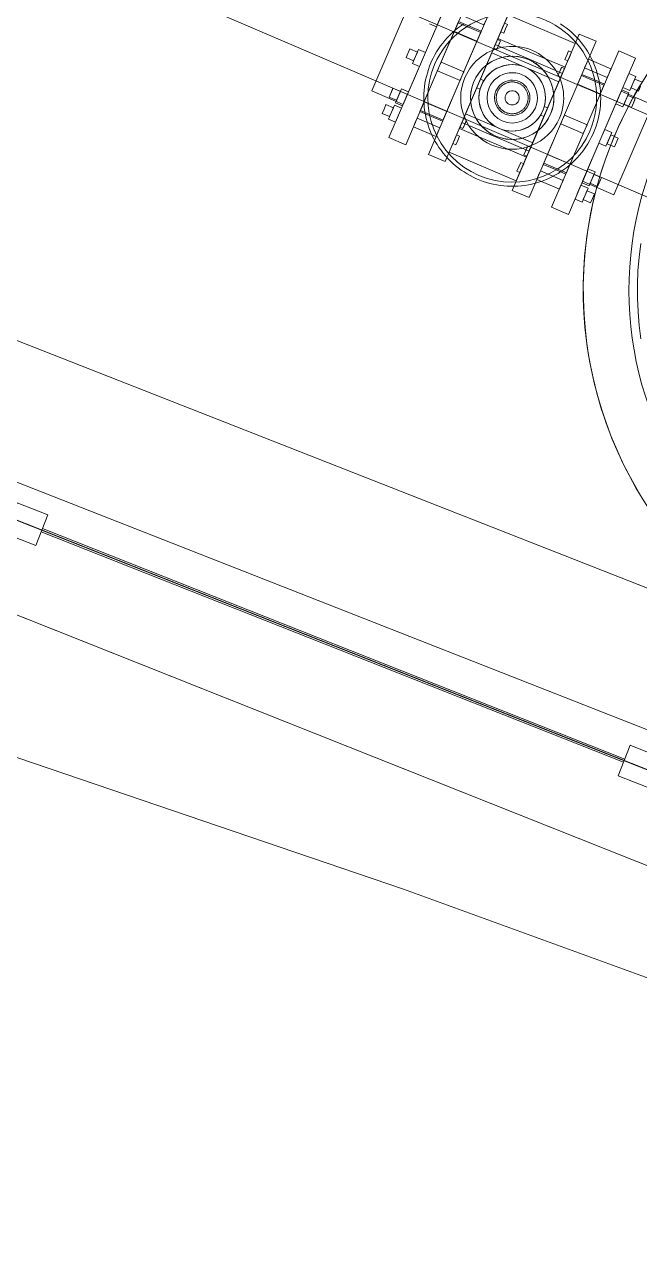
# Model space of a CAD drawing. Header units: metres. Extents: x -207 to 292, y -187 to 169.
# Drawn here: x -47.298 to -46.365, y -79.138 to -77.274 of the extents above; entities that cross this region are included whole.
import ezdxf

# ---------------------------------------------------------------- set-up
doc = ezdxf.new("R2010")
doc.units = ezdxf.units.M
for name, color, linetype, lineweight in [('A-FLOR', 7, 'Continuous', 9), ('A-GLAZ-CWMG', 7, 'Continuous', 9), ('C-TOPO', 7, 'Continuous', 9), ('C-TOPO-MINR', 7, 'Continuous', 9), ('CERCO INTERIOR', 7, 'Continuous', 9), ('M-EQPM', 7, 'Continuous', 9)]:
    doc.layers.add(name, color=color, linetype=linetype, lineweight=lineweight)
doc.layers.add('PR10-ARQ-PL-001-Emplazamiento-C-1_dwg', color=7, linetype='Continuous', lineweight=9, true_color=0x767676)

# ---------------------------------------------------------------- blocks, each defined once
blk = doc.blocks.new('Circular Mullion - 5mm-2127248-PLANTA EMPLAZAMIENTO ACTUALIZADO')
at = {"layer": 'A-GLAZ-CWMG'}
for p, q in [((-107.6478, -45.3968), (-107.9974, -46.2801)), ((-107.6455, -45.3977), (-107.9951, -46.281)), ((-107.9951, -46.281), (-107.6455, -45.3977)), ((-107.9927, -46.2819), (-107.6432, -45.3986)), ((-107.6455, -45.3977), (-107.6478, -45.3968)), ((-107.6432, -45.3986), (-107.6455, -45.3977)), ((-107.9974, -46.2801), (-107.9951, -46.281)), ((-107.9951, -46.281), (-107.9927, -46.2819))]:
    blk.add_line(p, q, dxfattribs=at)
blk = doc.blocks.new('Rectangular Mullion - 50 x 50 mm-2128568-PLANTA EMPLAZAMIENTO ACTUALIZADO')
at = {"layer": 'A-GLAZ-CWMG'}
for p, q in [((0.025, 0.025), (-0.025, 0.025)), ((-0.025, 0.025), (-0.025, -0.025)), ((0.025, -0.025), (0.025, 0.025)), ((-0.025, -0.025), (0.025, -0.025))]:
    blk.add_line(p, q, dxfattribs=at)
blk = doc.blocks.new('Rectangular Mullion - 50 x 50 mm-2128569-PLANTA EMPLAZAMIENTO ACTUALIZADO')
at = {"layer": 'A-GLAZ-CWMG'}
for p, q in [((-0.025, -0.025), (-0.025, 0.025)), ((-0.025, 0.025), (0.025, 0.025)), ((0.025, 0.025), (0.025, -0.025)), ((0.025, -0.025), (-0.025, -0.025))]:
    blk.add_line(p, q, dxfattribs=at)
blk = doc.blocks.new('M_Tanque Conico - M_Tanque Conico-2178119-PLANTA EMPLAZAMIENTO ACTUALIZADO')
at = {"layer": 'M-EQPM', "flags": 128}
for points in [[(-0.5611, 0.2167), (-0.5693, 0.1941), (-0.5766, 0.1712), (-0.583, 0.148), (-0.5884, 0.1246), (-0.5929, 0.1009), (-0.5965, 0.0771), (-0.5991, 0.0532), (-0.6008, 0.0292), (-0.6014, 0.0052), (-0.6015, 0)], [(-0.6015, 0), (-0.601, -0.0241), (-0.5995, -0.0481), (-0.5971, -0.072), (-0.5938, -0.0958), (-0.5895, -0.1195), (-0.5842, -0.143), (-0.578, -0.1662), (-0.5709, -0.1892), (-0.5629, -0.2119), (-0.554, -0.2342), (-0.5442, -0.2562), (-0.5335, -0.2777), (-0.522, -0.2989), (-0.5096, -0.3195), (-0.4964, -0.3396), (-0.4824, -0.3592), (-0.4677, -0.3782), (-0.4522, -0.3966), (-0.436, -0.4144), (-0.419, -0.4315), (-0.4015, -0.4479), (-0.3832, -0.4636), (-0.3644, -0.4785)], [(-0.5043, -0.1234), (-0.499, -0.1435), (-0.4929, -0.1633), (-0.4859, -0.1829), (-0.4782, -0.2022), (-0.4698, -0.2212), (-0.4605, -0.2398), (-0.4506, -0.258)]]:
    blk.add_lwpolyline(points, dxfattribs=at)
at = {"layer": 'M-EQPM'}
for radius, start, end in [(0.6015, 158.8813, 180), (0.6015, 180, 246.1187), (0.5321, 180, 242.8199)]:
    blk.add_arc((0, 0), radius, start, end, dxfattribs=at)
blk = doc.blocks.new('M_Sistema Valvulas - M_Sistema Valvulas-2206959-PLANTA EMPLAZAMIENTO ACTUALIZADO')
at = {"layer": 'M-EQPM'}
for p, q in [((-0.1481, 0), (-0.1481, 0.1291)), ((-0.1204, 0), (-0.1204, 0.1291)), ((-0.0831, 0), (-0.0831, 0.1291)), ((-0.0554, 0), (-0.0554, 0.1291)), ((0.0554, 0.1135), (-0.0554, 0.1135)), ((-0.0554, 0.1135), (-0.0554, -0.1135)), ((0.0831, 0.1291), (0.0554, 0.1291)), ((0.0554, 0), (0.0554, 0.1291)), ((0.0554, -0.1135), (0.0554, 0.1135)), ((0.0831, 0), (0.0831, 0.1291)), ((0.1481, 0.1291), (0.1204, 0.1291)), ((0.1204, 0), (0.1204, 0.1291)), ((0.1481, 0), (0.1481, 0.1291)), ((-0.0504, 0.0994), (-0.0554, 0.0994)), ((-0.0554, 0.0994), (-0.0554, 0.0922)), ((-0.0504, 0.0922), (-0.0504, 0.0994)), ((0.0554, 0.0994), (0.0504, 0.0994)), ((0.0504, 0.0994), (0.0504, 0.0922)), ((0.0554, 0.0922), (0.0554, 0.0994)), ((0.1204, 0.0994), (0.0831, 0.0994)), ((0.0831, 0.0994), (0.0831, 0.0922)), ((0.1204, 0.0922), (0.1204, 0.0994)), ((0.1597, 0.1037), (0.1481, 0.1037)), ((0.1481, 0.1037), (0.1481, 0.0922)), ((0.1597, 0.0922), (0.1597, 0.1037)), ((0.172, 0.0994), (0.1597, 0.0994)), ((0.1597, 0.0994), (0.1597, 0.0922)), ((-0.1481, 0.0571), (-0.1481, 0.0767)), ((-0.1481, 0.0571), (-0.1481, 0.0767)), ((-0.1204, 0.085), (-0.0831, 0.085)), ((-0.0831, 0.085), (-0.0831, 0.0922)), ((-0.0554, 0.0922), (-0.0554, 0.085)), ((-0.0554, 0.085), (-0.0504, 0.085)), ((-0.0504, 0.085), (-0.0504, 0.0922)), ((0.0504, 0.0922), (0.0504, 0.085)), ((0.0504, 0.085), (0.0554, 0.085)), ((0.0554, 0.085), (0.0554, 0.0922)), ((0.0831, 0.0922), (0.0831, 0.085)), ((0.0831, 0.085), (0.1204, 0.085)), ((0.1204, 0.085), (0.1204, 0.0922)), ((0.1481, 0.0922), (0.1481, 0.0807)), ((0.1481, 0.0807), (0.1597, 0.0807)), ((0.1597, 0.0767), (0.1481, 0.0767)), ((0.1597, 0.0767), (0.1481, 0.0767)), ((0.1481, 0.0767), (0.1481, 0.0571)), ((0.1481, 0.0767), (0.1481, 0.0571)), ((0.1597, 0.0807), (0.1597, 0.0922)), ((0.1597, 0.0922), (0.1597, 0.085)), ((0.1597, 0.085), (0.172, 0.085)), ((0.1597, 0.0571), (0.1597, 0.0767)), ((0.1597, 0.0571), (0.1597, 0.0767)), ((0.172, 0.085), (0.172, 0.0922)), ((0.357, 0.0577), (-0.8012, 0.0577)), ((-0.1998, 0.0743), (-0.1998, 0)), ((-0.1481, 0), (-0.1481, 0.0743)), ((-0.1481, 0.0537), (-0.1481, 0.0733)), ((-0.1481, 0.0537), (-0.1481, 0.0733)), ((-0.1014, 0.0743), (-0.1204, 0.0743)), ((-0.1204, 0), (-0.1204, 0.0743)), ((-0.0831, 0.0724), (-0.1204, 0.0724)), ((-0.0831, 0.0724), (-0.1204, 0.0724)), ((-0.1204, 0.0724), (-0.1204, 0.0601)), ((-0.1204, 0.0724), (-0.1204, 0.0601)), ((-0.1204, 0.0703), (-0.1204, 0.058)), ((-0.1204, 0.0703), (-0.1204, 0.058)), ((-0.1204, 0.058), (-0.0831, 0.058)), ((-0.1204, 0.058), (-0.0831, 0.058)), ((-0.0831, 0.0743), (-0.1014, 0.0743)), ((-0.0831, 0), (-0.0831, 0.0743)), ((-0.0831, 0.0601), (-0.0831, 0.0724)), ((-0.0831, 0.0601), (-0.0831, 0.0724)), ((-0.0831, 0.058), (-0.0831, 0.0703)), ((-0.0831, 0.058), (-0.0831, 0.0703)), ((0.0554, 0.0743), (-0.0554, 0.0743)), ((-0.0554, 0), (-0.0554, 0.0743)), ((-0.0504, 0.0724), (-0.0554, 0.0724)), ((-0.0504, 0.0724), (-0.0554, 0.0724)), ((-0.0554, 0.0724), (-0.0554, 0.0601)), ((-0.0554, 0.0724), (-0.0554, 0.0601)), ((-0.0554, 0.0703), (-0.0554, 0.058)), ((-0.0554, 0.0703), (-0.0554, 0.058)), ((-0.0554, 0.0504), (-0.0554, 0.0642)), ((0.0554, 0.0642), (-0.0554, 0.0642)), ((-0.0554, 0.058), (-0.0504, 0.058)), ((-0.0554, 0.058), (-0.0504, 0.058)), ((-0.0504, 0.0601), (-0.0504, 0.0724)), ((-0.0504, 0.0601), (-0.0504, 0.0724)), ((-0.0504, 0.058), (-0.0504, 0.0703)), ((-0.0504, 0.058), (-0.0504, 0.0703)), ((0.0554, 0.0724), (0.0504, 0.0724)), ((0.0554, 0.0724), (0.0504, 0.0724)), ((0.0504, 0.0724), (0.0504, 0.0601)), ((0.0504, 0.0724), (0.0504, 0.0601)), ((0.0504, 0.0703), (0.0504, 0.058)), ((0.0504, 0.0703), (0.0504, 0.058)), ((0.0504, 0.058), (0.0554, 0.058)), ((0.0504, 0.058), (0.0554, 0.058)), ((0.0554, 0), (0.0554, 0.0743)), ((0.0554, 0.0601), (0.0554, 0.0724)), ((0.0554, 0.0601), (0.0554, 0.0724)), ((0.0554, 0.058), (0.0554, 0.0703)), ((0.0554, 0.058), (0.0554, 0.0703)), ((0.0554, 0.0642), (0.0554, 0.0504)), ((0.1032, 0.0743), (0.0831, 0.0743)), ((0.0831, 0), (0.0831, 0.0743)), ((0.1204, 0.0724), (0.0831, 0.0724)), ((0.1204, 0.0724), (0.0831, 0.0724)), ((0.0831, 0.0724), (0.0831, 0.0601)), ((0.0831, 0.0724), (0.0831, 0.0601)), ((0.0831, 0.0703), (0.0831, 0.058)), ((0.0831, 0.0703), (0.0831, 0.058)), ((0.0831, 0.058), (0.1204, 0.058)), ((0.0831, 0.058), (0.1204, 0.058)), ((0.1204, 0.0743), (0.1032, 0.0743)), ((0.1204, 0), (0.1204, 0.0743)), ((0.1204, 0.0601), (0.1204, 0.0724)), ((0.1204, 0.0601), (0.1204, 0.0724)), ((0.1204, 0.058), (0.1204, 0.0703)), ((0.1204, 0.058), (0.1204, 0.0703)), ((0.1998, 0.0743), (0.1481, 0.0743)), ((0.1481, 0), (0.1481, 0.0743)), ((0.1481, 0.0733), (0.1481, 0.0537)), ((0.1481, 0.0733), (0.1481, 0.0537)), ((0.1597, 0.0537), (0.1597, 0.0733)), ((0.1597, 0.0537), (0.1597, 0.0733)), ((0.172, 0.0724), (0.1597, 0.0724)), ((0.172, 0.0724), (0.1597, 0.0724)), ((0.1597, 0.0724), (0.1597, 0.0601)), ((0.1597, 0.0724), (0.1597, 0.0601)), ((0.1597, 0.0703), (0.1597, 0.058)), ((0.1597, 0.0703), (0.1597, 0.058)), ((0.1597, 0.058), (0.172, 0.058)), ((0.1597, 0.058), (0.172, 0.058)), ((0.172, 0.0601), (0.172, 0.0724)), ((0.172, 0.0601), (0.172, 0.0724)), ((0.172, 0.058), (0.172, 0.0703)), ((0.172, 0.058), (0.172, 0.0703)), ((0.1998, 0), (0.1998, 0.0743)), ((-0.1597, 0.0537), (-0.1481, 0.0537)), ((-0.1597, 0.0537), (-0.1481, 0.0537)), ((-0.0554, -0.0504), (-0.0554, 0.0504)), ((-0.0554, 0.0504), (0.0554, 0.0504)), ((0.0554, 0.0504), (0.0554, -0.0504)), ((0.1481, 0.0537), (0.1597, 0.0537)), ((0.1481, 0.0537), (0.1597, 0.0537)), ((-0.1998, 0), (-0.1998, -0.0743)), ((-0.1597, 0.0072), (-0.172, 0.0072)), ((-0.1597, 0.0072), (-0.172, 0.0072)), ((-0.172, 0.0072), (-0.172, -0.0072)), ((-0.172, 0.0072), (-0.172, -0.0072)), ((-0.172, 0.0072), (-0.172, -0.0072)), ((-0.172, 0.0072), (-0.172, -0.0072)), ((-0.1481, 0.0115), (-0.1597, 0.0115)), ((-0.1481, 0.0115), (-0.1597, 0.0115)), ((-0.1597, 0.0115), (-0.1597, -0.0115)), ((-0.1597, 0.0115), (-0.1597, -0.0115)), ((-0.1597, 0.0115), (-0.1597, -0.0115)), ((-0.1597, 0.0115), (-0.1597, -0.0115)), ((-0.1597, 0.0072), (-0.1597, -0.0072)), ((-0.1597, 0.0072), (-0.1597, -0.0072)), ((-0.1597, 0.0072), (-0.1597, -0.0072)), ((-0.1597, 0.0072), (-0.1597, -0.0072)), ((-0.1481, 0), (-0.1481, 0.0115)), ((-0.1481, 0), (-0.1481, 0.0115)), ((-0.1481, 0), (-0.1481, 0.0115)), ((-0.1481, 0), (-0.1481, 0.0115)), ((-0.1481, -0.1291), (-0.1481, 0)), ((-0.1481, -0.0115), (-0.1481, 0)), ((-0.1481, -0.0115), (-0.1481, 0)), ((-0.1481, -0.0743), (-0.1481, 0)), ((-0.0831, 0.0072), (-0.1204, 0.0072)), ((-0.0831, 0.0072), (-0.1204, 0.0072)), ((-0.1204, 0.0072), (-0.1204, 0)), ((-0.1204, 0.0072), (-0.1204, 0)), ((-0.1204, 0.0072), (-0.1204, 0)), ((-0.1204, 0.0072), (-0.1204, 0)), ((-0.1204, -0.0743), (-0.1204, 0)), ((-0.1204, 0), (-0.1204, -0.0072)), ((-0.1204, 0), (-0.1204, -0.0072)), ((-0.1204, -0.1291), (-0.1204, 0)), ((-0.0831, 0), (-0.0831, 0.0072)), ((-0.0831, 0), (-0.0831, 0.0072)), ((-0.0831, 0), (-0.0831, 0.0072)), ((-0.0831, 0), (-0.0831, 0.0072)), ((-0.0831, -0.1291), (-0.0831, 0)), ((-0.0831, -0.0072), (-0.0831, 0)), ((-0.0831, -0.0072), (-0.0831, 0)), ((-0.0831, -0.0743), (-0.0831, 0)), ((-0.0504, 0.0072), (-0.0554, 0.0072)), ((-0.0504, 0.0072), (-0.0554, 0.0072)), ((-0.0554, 0.0072), (-0.0554, 0)), ((-0.0554, 0.0072), (-0.0554, 0)), ((-0.0554, 0.0072), (-0.0554, 0)), ((-0.0554, 0.0072), (-0.0554, 0)), ((-0.0554, -0.0743), (-0.0554, 0)), ((-0.0554, 0), (-0.0554, -0.0072)), ((-0.0554, 0), (-0.0554, -0.0072)), ((-0.0554, -0.1291), (-0.0554, 0)), ((-0.0504, -0.0072), (-0.0504, 0.0072)), ((-0.0504, -0.0072), (-0.0504, 0.0072)), ((-0.0504, -0.0072), (-0.0504, 0.0072)), ((-0.0504, -0.0072), (-0.0504, 0.0072)), ((0.0554, 0.0072), (0.0504, 0.0072)), ((0.0554, 0.0072), (0.0504, 0.0072)), ((0.0504, 0.0072), (0.0504, -0.0072)), ((0.0504, 0.0072), (0.0504, -0.0072)), ((0.0504, 0.0072), (0.0504, -0.0072)), ((0.0504, 0.0072), (0.0504, -0.0072)), ((0.0554, 0), (0.0554, 0.0072)), ((0.0554, 0), (0.0554, 0.0072)), ((0.0554, 0), (0.0554, 0.0072)), ((0.0554, 0), (0.0554, 0.0072)), ((0.0554, -0.1291), (0.0554, 0)), ((0.0554, -0.0072), (0.0554, 0)), ((0.0554, -0.0072), (0.0554, 0)), ((0.0554, -0.0743), (0.0554, 0)), ((0.1204, 0.0072), (0.0831, 0.0072)), ((0.1204, 0.0072), (0.0831, 0.0072)), ((0.0831, 0.0072), (0.0831, 0)), ((0.0831, 0.0072), (0.0831, 0)), ((0.0831, 0.0072), (0.0831, 0)), ((0.0831, 0.0072), (0.0831, 0)), ((0.0831, -0.0743), (0.0831, 0)), ((0.0831, 0), (0.0831, -0.0072)), ((0.0831, 0), (0.0831, -0.0072)), ((0.0831, -0.1291), (0.0831, 0)), ((0.1204, 0), (0.1204, 0.0072)), ((0.1204, 0), (0.1204, 0.0072)), ((0.1204, 0), (0.1204, 0.0072)), ((0.1204, 0), (0.1204, 0.0072)), ((0.1204, -0.1291), (0.1204, 0)), ((0.1204, -0.0072), (0.1204, 0)), ((0.1204, -0.0072), (0.1204, 0)), ((0.1204, -0.0743), (0.1204, 0)), ((0.1597, 0.0115), (0.1481, 0.0115)), ((0.1597, 0.0115), (0.1481, 0.0115)), ((0.1481, 0.0115), (0.1481, 0)), ((0.1481, 0.0115), (0.1481, 0)), ((0.1481, 0.0115), (0.1481, 0)), ((0.1481, 0.0115), (0.1481, 0)), ((0.1481, -0.0743), (0.1481, 0)), ((0.1481, 0), (0.1481, -0.0115)), ((0.1481, 0), (0.1481, -0.0115)), ((0.1481, -0.1291), (0.1481, 0)), ((0.1597, -0.0115), (0.1597, 0.0115)), ((0.1597, -0.0115), (0.1597, 0.0115)), ((0.1597, -0.0115), (0.1597, 0.0115)), ((0.1597, -0.0115), (0.1597, 0.0115)), ((0.172, 0.0072), (0.1597, 0.0072)), ((0.172, 0.0072), (0.1597, 0.0072)), ((0.1597, 0.0072), (0.1597, -0.0072)), ((0.1597, 0.0072), (0.1597, -0.0072)), ((0.1597, 0.0072), (0.1597, -0.0072)), ((0.1597, 0.0072), (0.1597, -0.0072)), ((0.172, -0.0072), (0.172, 0.0072)), ((0.172, -0.0072), (0.172, 0.0072)), ((0.172, -0.0072), (0.172, 0.0072)), ((0.172, -0.0072), (0.172, 0.0072)), ((0.1998, -0.0743), (0.1998, 0)), ((-0.172, -0.0072), (-0.1597, -0.0072)), ((-0.172, -0.0072), (-0.1597, -0.0072)), ((-0.1597, -0.0115), (-0.1481, -0.0115)), ((-0.1597, -0.0115), (-0.1481, -0.0115)), ((-0.1481, -0.0115), (-0.1481, 0)), ((-0.1481, -0.0115), (-0.1481, 0)), ((-0.1204, 0), (-0.1204, -0.0072)), ((-0.1204, 0), (-0.1204, -0.0072)), ((-0.1204, -0.0072), (-0.0831, -0.0072)), ((-0.1204, -0.0072), (-0.0831, -0.0072)), ((-0.0831, -0.0072), (-0.0831, 0)), ((-0.0831, -0.0072), (-0.0831, 0)), ((-0.0554, 0), (-0.0554, -0.0072)), ((-0.0554, 0), (-0.0554, -0.0072)), ((-0.0554, -0.0072), (-0.0504, -0.0072)), ((-0.0554, -0.0072), (-0.0504, -0.0072)), ((0.0504, -0.0072), (0.0554, -0.0072)), ((0.0504, -0.0072), (0.0554, -0.0072)), ((0.0554, -0.0072), (0.0554, 0)), ((0.0554, -0.0072), (0.0554, 0)), ((0.0831, 0), (0.0831, -0.0072)), ((0.0831, 0), (0.0831, -0.0072)), ((0.0831, -0.0072), (0.1204, -0.0072)), ((0.0831, -0.0072), (0.1204, -0.0072)), ((0.1204, -0.0072), (0.1204, 0)), ((0.1204, -0.0072), (0.1204, 0)), ((0.1481, 0), (0.1481, -0.0115)), ((0.1481, 0), (0.1481, -0.0115)), ((0.1481, -0.0115), (0.1597, -0.0115)), ((0.1481, -0.0115), (0.1597, -0.0115)), ((0.1597, -0.0072), (0.172, -0.0072)), ((0.1597, -0.0072), (0.172, -0.0072)), ((-0.1481, -0.0537), (-0.1597, -0.0537)), ((-0.1481, -0.0537), (-0.1597, -0.0537)), ((-0.1597, -0.0537), (-0.1597, -0.0733)), ((-0.1597, -0.0537), (-0.1597, -0.0733)), ((-0.1481, -0.0733), (-0.1481, -0.0537)), ((-0.1481, -0.0733), (-0.1481, -0.0537)), ((-0.0554, -0.0642), (-0.0554, -0.0504)), ((-0.0554, -0.0504), (0.0554, -0.0504)), ((0.0554, -0.0504), (0.0554, -0.0642)), ((0.1597, -0.0537), (0.1481, -0.0537)), ((0.1597, -0.0537), (0.1481, -0.0537)), ((0.1481, -0.0537), (0.1481, -0.0733)), ((0.1481, -0.0537), (0.1481, -0.0733)), ((0.1597, -0.0733), (0.1597, -0.0537)), ((0.1597, -0.0733), (0.1597, -0.0537)), ((-0.8012, -0.0577), (0.357, -0.0577)), ((-0.1998, -0.0743), (-0.1481, -0.0743)), ((-0.1597, -0.058), (-0.172, -0.058)), ((-0.1597, -0.058), (-0.172, -0.058)), ((-0.172, -0.058), (-0.172, -0.0703)), ((-0.172, -0.058), (-0.172, -0.0703)), ((-0.172, -0.0601), (-0.172, -0.0724)), ((-0.172, -0.0601), (-0.172, -0.0724)), ((-0.172, -0.0724), (-0.1597, -0.0724)), ((-0.172, -0.0724), (-0.1597, -0.0724)), ((-0.1597, -0.0571), (-0.1597, -0.0767)), ((-0.1597, -0.0571), (-0.1597, -0.0767)), ((-0.1597, -0.058), (-0.1597, -0.0703)), ((-0.1597, -0.058), (-0.1597, -0.0703)), ((-0.1597, -0.0601), (-0.1597, -0.0724)), ((-0.1597, -0.0601), (-0.1597, -0.0724)), ((-0.1481, -0.0767), (-0.1481, -0.0571)), ((-0.1481, -0.0767), (-0.1481, -0.0571)), ((-0.0831, -0.058), (-0.1204, -0.058)), ((-0.0831, -0.058), (-0.1204, -0.058)), ((-0.1204, -0.058), (-0.1204, -0.0703)), ((-0.1204, -0.058), (-0.1204, -0.0703)), ((-0.1204, -0.0601), (-0.1204, -0.0724)), ((-0.1204, -0.0601), (-0.1204, -0.0724)), ((-0.1204, -0.0724), (-0.0831, -0.0724)), ((-0.1204, -0.0724), (-0.0831, -0.0724)), ((-0.1204, -0.0743), (-0.1014, -0.0743)), ((-0.1014, -0.0743), (-0.0831, -0.0743)), ((-0.0831, -0.0703), (-0.0831, -0.058)), ((-0.0831, -0.0703), (-0.0831, -0.058)), ((-0.0831, -0.0724), (-0.0831, -0.0601)), ((-0.0831, -0.0724), (-0.0831, -0.0601)), ((-0.0504, -0.058), (-0.0554, -0.058)), ((-0.0504, -0.058), (-0.0554, -0.058)), ((-0.0554, -0.058), (-0.0554, -0.0703)), ((-0.0554, -0.058), (-0.0554, -0.0703)), ((-0.0554, -0.0601), (-0.0554, -0.0724)), ((-0.0554, -0.0601), (-0.0554, -0.0724)), ((-0.0554, -0.0642), (0.0554, -0.0642)), ((-0.0554, -0.0724), (-0.0504, -0.0724)), ((-0.0554, -0.0724), (-0.0504, -0.0724)), ((-0.0554, -0.0743), (0.0554, -0.0743)), ((-0.0504, -0.0703), (-0.0504, -0.058)), ((-0.0504, -0.0703), (-0.0504, -0.058)), ((-0.0504, -0.0724), (-0.0504, -0.0601)), ((-0.0504, -0.0724), (-0.0504, -0.0601)), ((0.0554, -0.058), (0.0504, -0.058)), ((0.0554, -0.058), (0.0504, -0.058)), ((0.0504, -0.058), (0.0504, -0.0703)), ((0.0504, -0.058), (0.0504, -0.0703)), ((0.0504, -0.0601), (0.0504, -0.0724)), ((0.0504, -0.0601), (0.0504, -0.0724)), ((0.0504, -0.0724), (0.0554, -0.0724)), ((0.0504, -0.0724), (0.0554, -0.0724)), ((0.0554, -0.0703), (0.0554, -0.058)), ((0.0554, -0.0703), (0.0554, -0.058)), ((0.0554, -0.0724), (0.0554, -0.0601)), ((0.0554, -0.0724), (0.0554, -0.0601)), ((0.1204, -0.058), (0.0831, -0.058)), ((0.1204, -0.058), (0.0831, -0.058)), ((0.0831, -0.058), (0.0831, -0.0703)), ((0.0831, -0.058), (0.0831, -0.0703)), ((0.0831, -0.0601), (0.0831, -0.0724)), ((0.0831, -0.0601), (0.0831, -0.0724)), ((0.0831, -0.0724), (0.1204, -0.0724)), ((0.0831, -0.0724), (0.1204, -0.0724)), ((0.0831, -0.0743), (0.1032, -0.0743)), ((0.1032, -0.0743), (0.1204, -0.0743)), ((0.1204, -0.0703), (0.1204, -0.058)), ((0.1204, -0.0703), (0.1204, -0.058)), ((0.1204, -0.0724), (0.1204, -0.0601)), ((0.1204, -0.0724), (0.1204, -0.0601)), ((0.1481, -0.0571), (0.1481, -0.0767)), ((0.1481, -0.0571), (0.1481, -0.0767)), ((0.1481, -0.0743), (0.1998, -0.0743)), ((0.1597, -0.0767), (0.1597, -0.0571)), ((0.1597, -0.0767), (0.1597, -0.0571)), ((0.172, -0.058), (0.1597, -0.058)), ((0.172, -0.058), (0.1597, -0.058)), ((0.1597, -0.058), (0.1597, -0.0703)), ((0.1597, -0.058), (0.1597, -0.0703)), ((0.1597, -0.0601), (0.1597, -0.0724)), ((0.1597, -0.0601), (0.1597, -0.0724)), ((0.1597, -0.0724), (0.172, -0.0724)), ((0.1597, -0.0724), (0.172, -0.0724)), ((0.172, -0.0703), (0.172, -0.058)), ((0.172, -0.0703), (0.172, -0.058)), ((0.172, -0.0724), (0.172, -0.0601)), ((0.172, -0.0724), (0.172, -0.0601)), ((-0.1597, -0.085), (-0.172, -0.085)), ((-0.172, -0.085), (-0.172, -0.0922)), ((-0.172, -0.0922), (-0.172, -0.0994)), ((-0.1597, -0.0767), (-0.1481, -0.0767)), ((-0.1597, -0.0767), (-0.1481, -0.0767)), ((-0.1481, -0.0807), (-0.1597, -0.0807)), ((-0.1597, -0.0807), (-0.1597, -0.0922)), ((-0.1597, -0.085), (-0.1597, -0.0922)), ((-0.1597, -0.0922), (-0.1597, -0.0994)), ((-0.1597, -0.0922), (-0.1597, -0.1037)), ((-0.1481, -0.0922), (-0.1481, -0.0807)), ((-0.1481, -0.1037), (-0.1481, -0.0922)), ((-0.0831, -0.085), (-0.1204, -0.085)), ((-0.1204, -0.085), (-0.1204, -0.0922)), ((-0.1204, -0.0922), (-0.1204, -0.0994)), ((-0.0831, -0.0922), (-0.0831, -0.085)), ((-0.0831, -0.0994), (-0.0831, -0.0922)), ((-0.0504, -0.085), (-0.0554, -0.085)), ((-0.0554, -0.085), (-0.0554, -0.0922)), ((-0.0554, -0.0922), (-0.0554, -0.0994)), ((-0.0504, -0.0922), (-0.0504, -0.085)), ((-0.0504, -0.0994), (-0.0504, -0.0922)), ((0.0554, -0.085), (0.0504, -0.085)), ((0.0504, -0.085), (0.0504, -0.0922)), ((0.0504, -0.0922), (0.0504, -0.0994)), ((0.0554, -0.0922), (0.0554, -0.085)), ((0.0554, -0.0994), (0.0554, -0.0922)), ((0.1204, -0.085), (0.0831, -0.085)), ((0.0831, -0.085), (0.0831, -0.0922)), ((0.0831, -0.0922), (0.0831, -0.0994)), ((0.1204, -0.0922), (0.1204, -0.085)), ((0.1204, -0.0994), (0.1204, -0.0922)), ((0.1481, -0.0767), (0.1597, -0.0767)), ((0.1481, -0.0767), (0.1597, -0.0767)), ((0.1597, -0.0807), (0.1481, -0.0807)), ((0.1481, -0.0807), (0.1481, -0.0922)), ((0.1481, -0.0922), (0.1481, -0.1037)), ((0.1597, -0.0922), (0.1597, -0.0807)), ((0.172, -0.085), (0.1597, -0.085)), ((0.1597, -0.085), (0.1597, -0.0922)), ((0.1597, -0.1037), (0.1597, -0.0922)), ((0.1597, -0.0922), (0.1597, -0.0994)), ((0.172, -0.0922), (0.172, -0.085)), ((0.172, -0.0994), (0.172, -0.0922)), ((-0.172, -0.0994), (-0.1597, -0.0994)), ((-0.1597, -0.1037), (-0.1481, -0.1037)), ((-0.1204, -0.0994), (-0.0831, -0.0994)), ((-0.0554, -0.0994), (-0.0504, -0.0994)), ((0.0504, -0.0994), (0.0554, -0.0994)), ((0.0831, -0.0994), (0.1204, -0.0994)), ((0.1481, -0.1037), (0.1597, -0.1037)), ((0.1597, -0.0994), (0.172, -0.0994)), ((-0.1481, -0.1291), (-0.1204, -0.1291)), ((-0.0831, -0.1291), (-0.0554, -0.1291)), ((-0.0554, -0.1135), (0.0554, -0.1135)), ((0.0554, -0.1291), (0.0831, -0.1291)), ((0.1204, -0.1291), (0.1481, -0.1291))]:
    blk.add_line(p, q, dxfattribs=at)
at = {"layer": 'M-EQPM', "flags": 128}
for points in [[(0.1342, 0), (0.1341, 0.0054), (0.1338, 0.0107), (0.1332, 0.0161), (0.1325, 0.0214), (0.1315, 0.0267), (0.1303, 0.0319), (0.129, 0.0371), (0.1274, 0.0422), (0.1256, 0.0473), (0.1236, 0.0523), (0.1214, 0.0572), (0.119, 0.062), (0.1165, 0.0667), (0.1137, 0.0713), (0.1108, 0.0758), (0.1076, 0.0801), (0.1043, 0.0844), (0.1009, 0.0885), (0.0973, 0.0924), (0.0935, 0.0963), (0.0896, 0.0999), (0.0855, 0.1034), (0.0813, 0.1068), (0.077, 0.1099), (0.0725, 0.1129), (0.0679, 0.1157), (0.0633, 0.1184), (0.0585, 0.1208), (0.0536, 0.123), (0.0486, 0.1251), (0.0436, 0.1269), (0.0385, 0.1286), (0.0333, 0.13), (0.0281, 0.1312), (0.0228, 0.1322)], [(-0.1121, 0.0737), (-0.115, 0.0692), (-0.1177, 0.0645), (-0.1202, 0.0598), (-0.1224, 0.0549), (-0.1245, 0.05), (-0.1264, 0.045), (-0.1281, 0.0399), (-0.1296, 0.0347), (-0.1309, 0.0295), (-0.132, 0.0242), (-0.1329, 0.0189), (-0.1335, 0.0136), (-0.1339, 0.0083), (-0.1342, 0.0029), (-0.1342, 0)], [(-0.0242, 0), (-0.0241, 0.001), (-0.0241, 0.0019), (-0.024, 0.0029), (-0.0239, 0.0039), (-0.0237, 0.0048), (-0.0235, 0.0057), (-0.0232, 0.0067), (-0.0229, 0.0076), (-0.0226, 0.0085), (-0.0223, 0.0094), (-0.0219, 0.0103), (-0.0214, 0.0112), (-0.021, 0.012), (-0.0205, 0.0128), (-0.0199, 0.0136), (-0.0194, 0.0144), (-0.0188, 0.0152), (-0.0182, 0.0159), (-0.0175, 0.0167), (-0.0168, 0.0173), (-0.0161, 0.018), (-0.0154, 0.0186), (-0.0146, 0.0192), (-0.0139, 0.0198), (-0.0131, 0.0203), (-0.0122, 0.0208), (-0.0114, 0.0213), (-0.0105, 0.0218), (-0.0097, 0.0222), (-0.0088, 0.0225), (-0.0078, 0.0229), (-0.0069, 0.0232), (-0.006, 0.0234), (-0.0051, 0.0236), (-0.0041, 0.0238), (-0.0032, 0.024), (-0.0022, 0.0241), (-0.0012, 0.0241), (-0.0003, 0.0242), (0.0007, 0.0242), (0.0017, 0.0241), (0.0026, 0.024), (0.0036, 0.0239), (0.0045, 0.0237), (0.0055, 0.0235), (0.0064, 0.0233), (0.0074, 0.023), (0.0083, 0.0227), (0.0092, 0.0224), (0.0101, 0.022), (0.0109, 0.0216), (0.0118, 0.0211), (0.0126, 0.0206), (0.0134, 0.0201), (0.0142, 0.0195), (0.015, 0.019), (0.0157, 0.0183), (0.0165, 0.0177), (0.0172, 0.017), (0.0178, 0.0163), (0.0185, 0.0156), (0.0191, 0.0148), (0.0196, 0.0141), (0.0202, 0.0133), (0.0207, 0.0125), (0.0212, 0.0116), (0.0216, 0.0108), (0.0221, 0.0099), (0.0224, 0.009), (0.0228, 0.0081), (0.0231, 0.0072), (0.0233, 0.0063), (0.0236, 0.0053), (0.0238, 0.0044), (0.0239, 0.0034), (0.024, 0.0025), (0.0241, 0.0015), (0.0242, 0.0005), (0.0242, 0)], [(-0.1342, 0), (-0.1341, -0.0054), (-0.1338, -0.0107), (-0.1332, -0.0161), (-0.1325, -0.0214), (-0.1315, -0.0267), (-0.1303, -0.0319), (-0.129, -0.0371), (-0.1274, -0.0422), (-0.1256, -0.0473), (-0.1236, -0.0523), (-0.1214, -0.0572), (-0.119, -0.062), (-0.1165, -0.0667), (-0.1137, -0.0713), (-0.1108, -0.0758), (-0.1076, -0.0801), (-0.1043, -0.0844), (-0.1009, -0.0885), (-0.0973, -0.0924), (-0.0935, -0.0963), (-0.0896, -0.0999), (-0.0855, -0.1034), (-0.0813, -0.1068), (-0.077, -0.1099), (-0.0725, -0.1129), (-0.0679, -0.1157), (-0.0633, -0.1184), (-0.0585, -0.1208), (-0.0536, -0.123), (-0.0486, -0.1251), (-0.0436, -0.1269), (-0.0385, -0.1286), (-0.0333, -0.13), (-0.0281, -0.1312), (-0.0228, -0.1322), (-0.0175, -0.133), (-0.0122, -0.1336), (-0.0068, -0.134), (-0.0014, -0.1342), (0.0039, -0.1341), (0.0093, -0.1339), (0.0146, -0.1334), (0.0199, -0.1327), (0.0252, -0.1318), (0.0305, -0.1307), (0.0357, -0.1294), (0.0408, -0.1278), (0.0459, -0.1261), (0.0509, -0.1242), (0.0558, -0.122), (0.0607, -0.1197), (0.0654, -0.1172), (0.0701, -0.1145), (0.0746, -0.1116), (0.079, -0.1085), (0.0832, -0.1053), (0.0874, -0.1018), (0.0914, -0.0983), (0.0953, -0.0945), (0.099, -0.0906), (0.1025, -0.0866), (0.1059, -0.0824), (0.1091, -0.0781), (0.1121, -0.0737), (0.115, -0.0692), (0.1177, -0.0645), (0.1202, -0.0598), (0.1224, -0.0549), (0.1245, -0.05), (0.1264, -0.045), (0.1281, -0.0399), (0.1296, -0.0347), (0.1309, -0.0295), (0.132, -0.0242), (0.1329, -0.0189), (0.1335, -0.0136), (0.1339, -0.0083), (0.1342, -0.0029), (0.1342, 0)], [(0.0242, 0), (0.0241, -0.001), (0.0241, -0.0019), (0.024, -0.0029), (0.0239, -0.0039), (0.0237, -0.0048), (0.0235, -0.0057), (0.0232, -0.0067), (0.0229, -0.0076), (0.0226, -0.0085), (0.0223, -0.0094), (0.0219, -0.0103), (0.0214, -0.0112), (0.021, -0.012), (0.0205, -0.0128), (0.0199, -0.0136), (0.0194, -0.0144), (0.0188, -0.0152), (0.0182, -0.0159), (0.0175, -0.0167), (0.0168, -0.0173), (0.0161, -0.018), (0.0154, -0.0186), (0.0146, -0.0192), (0.0139, -0.0198), (0.0131, -0.0203), (0.0122, -0.0208), (0.0114, -0.0213), (0.0105, -0.0218), (0.0097, -0.0222), (0.0088, -0.0225), (0.0078, -0.0229), (0.0069, -0.0232), (0.006, -0.0234), (0.0051, -0.0236), (0.0041, -0.0238), (0.0032, -0.024), (0.0022, -0.0241), (0.0012, -0.0241), (0.0003, -0.0242), (-0.0007, -0.0242), (-0.0017, -0.0241), (-0.0026, -0.024), (-0.0036, -0.0239), (-0.0045, -0.0237), (-0.0055, -0.0235), (-0.0064, -0.0233), (-0.0074, -0.023), (-0.0083, -0.0227), (-0.0092, -0.0224), (-0.0101, -0.022), (-0.0109, -0.0216), (-0.0118, -0.0211), (-0.0126, -0.0206), (-0.0134, -0.0201), (-0.0142, -0.0195), (-0.015, -0.019), (-0.0157, -0.0183), (-0.0165, -0.0177), (-0.0172, -0.017), (-0.0178, -0.0163), (-0.0185, -0.0156), (-0.0191, -0.0148), (-0.0196, -0.0141), (-0.0202, -0.0133), (-0.0207, -0.0125), (-0.0212, -0.0116), (-0.0216, -0.0108), (-0.0221, -0.0099), (-0.0224, -0.009), (-0.0228, -0.0081), (-0.0231, -0.0072), (-0.0233, -0.0063), (-0.0236, -0.0053), (-0.0238, -0.0044), (-0.0239, -0.0034), (-0.024, -0.0025), (-0.0241, -0.0015), (-0.0242, -0.0005), (-0.0242, 0)]]:
    blk.add_lwpolyline(points, dxfattribs=at)
at = {"layer": 'M-EQPM'}
for radius, start, end in [(0.1281, 360, 180), (0.0781, 360, 180), (0.0781, 360, 180), (0.0632, 0, 180), (0.0632, 360, 180), (0.0504, 360, 180), (0.0504, 0, 180), (0.0504, 360, 180), (0.0382, 360, 180), (0.0382, 360, 180), (0.0268, 360, 180), (0.1281, 180, 360), (0.0781, 180, 360), (0.0781, 180, 360), (0.0632, 180, 0), (0.0632, 180, 360), (0.0504, 180, 360), (0.0504, 180, 0), (0.0504, 180, 360), (0.0382, 180, 360), (0.0382, 180, 360), (0.0268, 180, 360), (0.0108, 360, 180), (0.0108, 360, 180), (0.0108, 180, 360), (0.0108, 180, 360)]:
    blk.add_arc((0, 0), radius, start, end, dxfattribs=at)
blk = doc.blocks.new('YADRAN_LASQUEMAS_ARQ_MO_002_TERRAZAS_rvt-1-PLANTA EMPLAZAMIENTO ACTUALIZADO')
at = {"layer": 'A-GLAZ-CWMG', "lineweight": 9, "extrusion": (0, 0, -1), "rotation": 201.5900000000006}
for name, p in [('Rectangular Mullion - 50 x 50 mm-2128568-PLANTA EMPLAZAMIENTO ACTUALIZADO', (47.2949, -78.0317)), ('Rectangular Mullion - 50 x 50 mm-2128569-PLANTA EMPLAZAMIENTO ACTUALIZADO', (47.2949, -78.0317)), ('Rectangular Mullion - 50 x 50 mm-2128568-PLANTA EMPLAZAMIENTO ACTUALIZADO', (46.365, -78.3996)), ('Rectangular Mullion - 50 x 50 mm-2128569-PLANTA EMPLAZAMIENTO ACTUALIZADO', (46.365, -78.3996))]:
    blk.add_blockref(name, p, dxfattribs=at)
at = {"layer": 'A-GLAZ-CWMG', "lineweight": 9}
for rotation in [269.9999999999995, 269.9999999999997, 269.9999999999997, 269.9999999999997]:
    blk.add_blockref('Circular Mullion - 5mm-2127248-PLANTA EMPLAZAMIENTO ACTUALIZADO', (-0.9906, -186.0359), dxfattribs=dict(at, rotation=rotation))
at = {"layer": 'M-EQPM', "lineweight": 9}
for name, p, rotation in [('M_Sistema Valvulas - M_Sistema Valvulas-2206959-PLANTA EMPLAZAMIENTO ACTUALIZADO', (-46.558, -77.3848), 336.7939487383535), ('M_Tanque Conico - M_Tanque Conico-2178119-PLANTA EMPLAZAMIENTO ACTUALIZADO', (-45.8488, -77.6766), 338.4099999999997)]:
    blk.add_blockref(name, p, dxfattribs=dict(at, rotation=rotation))
blk = doc.blocks.new('PR10-ARQ-PL-001-Emplazamiento-C-1_dwg-674643-PLANTA EMPLAZAMIENTO ACTUALIZADO')
at = {"layer": 'A-FLOR', "flags": 128}
blk.add_lwpolyline([(-47.7529, -76.2917), (-44.0769, -77.7459), (-44.6102, -79.0941), (-48.2862, -77.6394)], close=True, dxfattribs=at)
at = {"layer": 'C-TOPO', "flags": 128}
for points in [[(-32.2393, -83.3087), (-33.0772, -83.3462), (-33.6355, -83.3035), (-33.9134, -83.2823), (-34.7359, -83.118), (-35.5325, -82.8555), (-35.6558, -82.8065), (-35.8831, -82.716), (-38.6629, -81.61), (-41.2795, -80.5689), (-44.5972, -79.2487), (-45.0345, -79.0748), (-46.2802, -78.5791), (-49.1653, -77.4311), (-52.133, -76.2503)], [(-52.133, -76.2503), (-49.1653, -77.4311), (-46.2802, -78.5791), (-45.0345, -79.0748), (-44.5972, -79.2487), (-41.2795, -80.5689), (-38.6629, -81.61), (-35.8831, -82.716), (-35.6558, -82.8065), (-35.5325, -82.8555), (-34.7359, -83.118), (-33.9134, -83.2823), (-33.6355, -83.3035), (-33.0772, -83.3462), (-32.2393, -83.3087)], [(-41.4134, -76.7159), (-41.9217, -78.1125), (-42.2371, -78.9792), (-42.2714, -79.0732), (-42.4474, -79.5568), (-42.5819, -79.8967), (-44.2798, -79.2248), (-44.6888, -79.0629), (-45.2714, -78.8324), (-46.4352, -78.3719), (-48.3047, -77.6321), (-47.843, -76.4893), (-47.7608, -76.2858), (-47.7545, -76.2704), (-44.0715, -77.7585), (-43.8859, -77.2945), (-42.5655, -73.9935), (-40.539, -68.9272), (-40.3742, -68.5151), (-38.6491, -64.2454)], [(-41.4134, -76.7159), (-41.9217, -78.1125), (-42.2371, -78.9792), (-42.2714, -79.0732), (-42.4474, -79.5568), (-42.5819, -79.8967), (-44.2798, -79.2248), (-44.6888, -79.0629), (-45.2714, -78.8324), (-46.4352, -78.3719), (-48.3047, -77.6321), (-47.843, -76.4893), (-47.7608, -76.2858), (-47.7545, -76.2704), (-44.0715, -77.7585), (-43.8859, -77.2945)]]:
    blk.add_lwpolyline(points, dxfattribs=at)
at = {"layer": 'C-TOPO-MINR', "color": 9, "true_color": 0xc0c0c0, "flags": 128}
blk.add_lwpolyline([(-52.2936, -76.6302), (-49.813, -77.4988), (-49.2003, -77.7419), (-46.723, -78.5854), (-46.3004, -78.7393), (-46.2275, -78.8366), (-45.2127, -79.165), (-45.0475, -79.3329), (-44.8301, -79.4305), (-44.6146, -79.4138), (-42.0218, -80.5929)], dxfattribs=at)
at = {"layer": 'CERCO INTERIOR', "flags": 128}
for points in [[(-26.8741, -80.1294), (-28.514, -82.005), (-30.8001, -83.2053), (-33.4752, -83.4056), (-60.3697, -72.8347), (-62.4829, -71.5802), (-63.9697, -69.4823), (-64.498, -67.058), (-63.9585, -64.4298), (-36.3095, 6.0376), (-35.1236, 8.298), (-33.1334, 9.8905), (-30.636, 10.5944), (-28.0565, 10.3374), (-2.0459, 0.0167), (-0.0433, -1.295), (1.477, -3.3782), (1.9717, -5.8104), (1.4969, -8.3035), (0.5782, -10.6383), (-26.9308, -80.2728)], [(-33.402, -83.2195), (-60.2815, -72.6544), (-62.3443, -71.4299), (-63.7829, -69.3999), (-64.2936, -67.0568), (-63.766, -64.4868), (-36.1273, 5.9543), (-34.9659, 8.168), (-33.0401, 9.709), (-30.6181, 10.3917), (-28.1043, 10.1412), (-2.1386, -0.1617), (-0.1834, -1.4423), (1.2897, -3.4609), (1.7679, -5.8117), (1.3039, -8.2477), (0.3921, -10.565)]]:
    blk.add_lwpolyline(points, dxfattribs=at)

msp = doc.modelspace()

# ---------------------------------------------------------------- linework, layer by layer
at = {"layer": 'A-FLOR'}
msp.add_line((-44.6102, -79.0941), (-48.2862, -77.6394), dxfattribs=at)
at = {"layer": 'C-TOPO'}
for p, q in [((-46.2802, -78.5791), (-49.1653, -77.4311)), ((-49.1653, -77.4311), (-46.2802, -78.5791)), ((-46.4352, -78.3719), (-48.3047, -77.6321)), ((-48.3047, -77.6321), (-46.4352, -78.3719)), ((-45.2714, -78.8324), (-46.4352, -78.3719)), ((-46.4352, -78.3719), (-45.2714, -78.8324))]:
    msp.add_line(p, q, dxfattribs=at)
at = {"layer": 'C-TOPO-MINR', "color": 9, "true_color": 0xc0c0c0, "flags": 128}
msp.add_lwpolyline([(-52.2936, -76.6302), (-49.813, -77.4988), (-49.2003, -77.7419), (-46.723, -78.5854), (-46.3004, -78.7393), (-46.2275, -78.8366), (-45.2127, -79.165), (-45.0475, -79.3329), (-44.8301, -79.4305), (-44.6146, -79.4138), (-42.0218, -80.5929)], dxfattribs=at)

# ---------------------------------------------------------------- block references
at = {"lineweight": 5}
msp.add_blockref('YADRAN_LASQUEMAS_ARQ_MO_002_TERRAZAS_rvt-1-PLANTA EMPLAZAMIENTO ACTUALIZADO', (0, 0), dxfattribs=at)
at = {"layer": 'PR10-ARQ-PL-001-Emplazamiento-C-1_dwg', "color": 7}
msp.add_blockref('PR10-ARQ-PL-001-Emplazamiento-C-1_dwg-674643-PLANTA EMPLAZAMIENTO ACTUALIZADO', (0, 0), dxfattribs=at)

doc.saveas('drawing.dxf')
